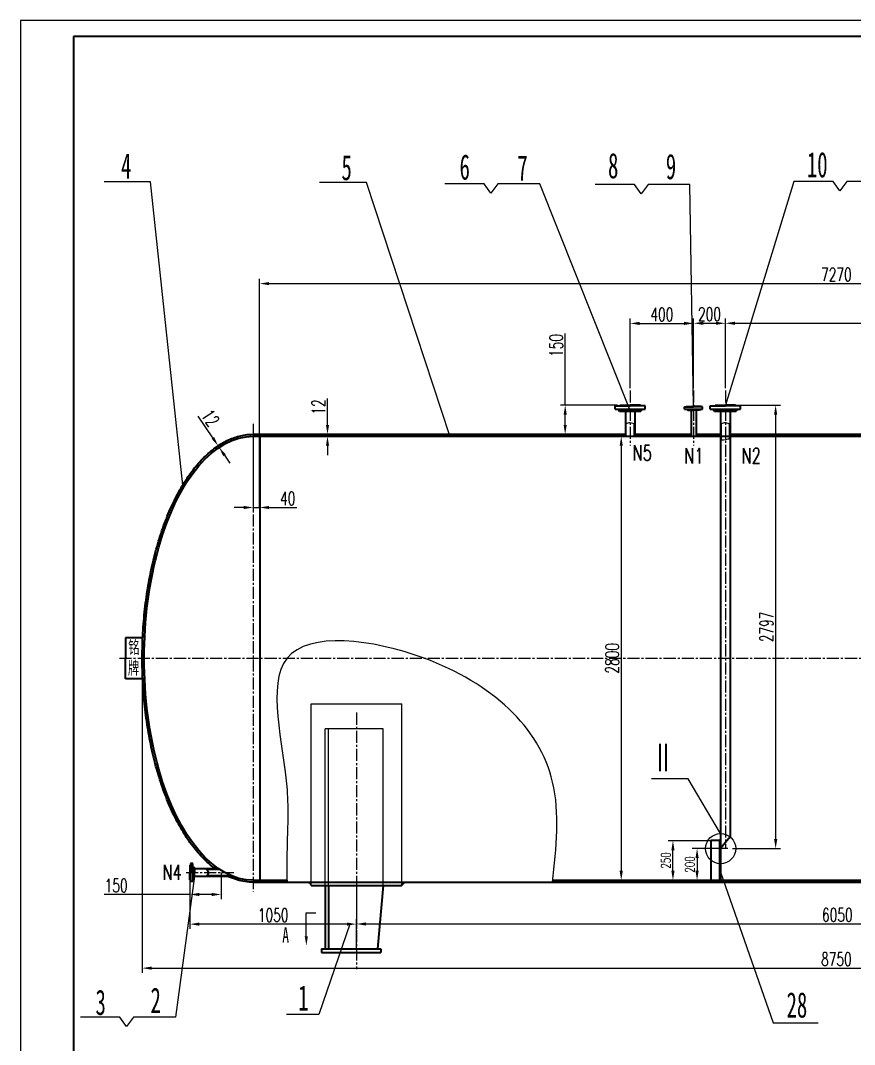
# Model space of a CAD drawing. Header units: millimetres. Extents: x 9121 to 13437, y -1900 to 755.
# Drawn here: x 9121 to 10435, y -859 to 755 of the extents above; entities that cross this region are included whole.
import ezdxf
from ezdxf.enums import TextEntityAlignment as Align

# ---------------------------------------------------------------- set-up
doc = ezdxf.new("R2010")
doc.units = ezdxf.units.MM
doc.linetypes.add('CENTER2', pattern=[28.575, 19.05, -3.175, 3.175, -3.175])
for name, color, linetype in [('CDR_TEXT', 7, 'Continuous'), ('zsx', 4, 'Continuous'), ('中心线层', 1, 'CENTER2'), ('标注层', 7, 'Continuous'), ('细线层', 7, 'Continuous')]:
    doc.layers.add(name, color=color, linetype=linetype)
doc.layers.add('标注', color=3, linetype='Continuous', lineweight=25)
doc.layers.add('粗线层', color=3, linetype='Continuous', lineweight=40)
doc.styles.add('HY', font='txt', dxfattribs={"width": 0.67, "bigfont": 'hztxt'})
doc.styles.add('HZ', font='ROMANS.shx', dxfattribs={"width": 0.6, "height": 18, "bigfont": 'hztxt.shx'})
doc.styles.get("Standard").update_dxf_attribs({"font": 'txt', "bigfont": 'gbcbig.shx'})
doc.styles.add('中文仿宋0065', font='SIMFANG.TTF', dxfattribs={"width": 0.65})
doc.dimstyles.new('ISO-25', dxfattribs={"dimscale": 6, "dimtxt": 2.5, "dimasz": 2.5, "dimexe": 1.25, "dimexo": 0.625, "dimtad": 1, "dimlfac": 4, "dimtxsty": 'Standard', "dimcen": 2.5, "dimadec": 0, "dimazin": 0, "dimtfac": 1, "dimtmove": 0, "dimatfit": 3, "dimfxl": 0, "dimarcsym": 0})
doc.dimstyles.new('副本 ISO-25', dxfattribs={"dimscale": 8, "dimtxt": 2.5, "dimasz": 2.5, "dimexe": 1.25, "dimexo": 0.625, "dimtad": 1, "dimtih": 1, "dimtoh": 1, "dimlfac": 4, "dimtxsty": 'Standard', "dimcen": 2.5, "dimadec": 0, "dimazin": 0, "dimtfac": 1, "dimtmove": 0, "dimatfit": 3, "dimfxl": 0, "dimarcsym": 0})
pattern_1 = [(45, (-12492.467916, -1614.29592), (-0.0486135912, 0.0486135912), [])]

# ---------------------------------------------------------------- blocks, each defined once
blk = doc.blocks.new('*D1')
at = {"layer": 'Defpoints', "color": 0}
for p in [(9313.1, -250.1), (11500.6, -250.1), (11500.6, -738.5)]:
    blk.add_point(p, dxfattribs=at)
at = {"layer": 'zsx', "color": 0, "lineweight": -2}
for p, q in [((9313.1, -253.8), (9313.1, -746)), ((11500.6, -253.8), (11500.6, -746)), ((9328.1, -738.5), (11485.6, -738.5))]:
    blk.add_line(p, q, dxfattribs=at)
at = {"layer": 'zsx', "color": 0}
for points in [[(9328.1, -736), (9328.1, -741), (9313.1, -738.5)], [(11485.6, -736), (11485.6, -741), (11500.6, -738.5)]]:
    blk.add_solid(points, dxfattribs=at)
at = {"layer": 'zsx', "color": 0, "insert": (10406.9, -724.3), "char_height": 21, "attachment_point": 5, "style": 'HY'}
blk.add_mtext('8750', dxfattribs=at)
blk = doc.blocks.new('*D2')
at = {"layer": 'Defpoints', "color": 0}
for p in [(9388.1, -599.4), (9650.6, -608), (9388.1, -669.1)]:
    blk.add_point(p, dxfattribs=at)
at = {"layer": 'zsx', "color": 0, "lineweight": -2}
for p, q in [((9388.1, -603.1), (9388.1, -676.6)), ((9650.6, -611.8), (9650.6, -676.6)), ((9635.6, -669.1), (9403.1, -669.1))]:
    blk.add_line(p, q, dxfattribs=at)
at = {"layer": 'zsx', "color": 0}
for points in [[(9403.1, -666.6), (9403.1, -671.6), (9388.1, -669.1)], [(9635.6, -666.6), (9635.6, -671.6), (9650.6, -669.1)]]:
    blk.add_solid(points, dxfattribs=at)
at = {"layer": 'zsx', "color": 0, "insert": (9519.4, -654.9), "char_height": 21, "attachment_point": 5, "style": 'HY'}
blk.add_mtext('1050', dxfattribs=at)
blk = doc.blocks.new('*D3')
at = {"layer": 'Defpoints', "color": 0}
for p in [(10074.4, 99.9), (10067.8, -600.1), (10074.4, -600.1)]:
    blk.add_point(p, dxfattribs=at)
at = {"layer": 'zsx', "color": 0, "lineweight": -2}
for p, q in [((10070.7, 99.9), (10060.3, 99.9)), ((10067.8, 84.9), (10067.8, -585.1)), ((10070.7, -600.1), (10060.3, -600.1))]:
    blk.add_line(p, q, dxfattribs=at)
at = {"layer": 'zsx', "color": 0}
for points in [[(10065.3, 84.9), (10070.3, 84.9), (10067.8, 99.9)], [(10065.3, -585.1), (10070.3, -585.1), (10067.8, -600.1)]]:
    blk.add_solid(points, dxfattribs=at)
at = {"layer": 'zsx', "color": 0, "insert": (10053.6, -250.1), "char_height": 21, "attachment_point": 5, "rotation": 90, "style": 'HY'}
blk.add_mtext('2800', dxfattribs=at)
blk = doc.blocks.new('*D6')
at = {"layer": 'Defpoints', "color": 0}
for p in [(10231.9, 278), (10181.9, 172), (10231.9, 172)]:
    blk.add_point(p, dxfattribs=at)
at = {"layer": 'zsx', "color": 0, "lineweight": -2}
for p, q in [((10181.9, 175.8), (10181.9, 285.5)), ((10196.9, 278), (10216.9, 278)), ((10231.9, 175.8), (10231.9, 285.5))]:
    blk.add_line(p, q, dxfattribs=at)
at = {"layer": 'zsx', "color": 0}
for points in [[(10196.9, 280.5), (10196.9, 275.5), (10181.9, 278)], [(10216.9, 280.5), (10216.9, 275.5), (10231.9, 278)]]:
    blk.add_solid(points, dxfattribs=at)
at = {"layer": 'zsx', "color": 0, "insert": (10206.9, 292.3), "char_height": 21, "attachment_point": 5, "style": 'HY'}
blk.add_mtext('200', dxfattribs=at)
blk = doc.blocks.new('*D7')
at = {"layer": 'Defpoints', "color": 0}
for p in [(10181.9, 277.8), (10081.9, 172), (10181.9, 172)]:
    blk.add_point(p, dxfattribs=at)
at = {"layer": 'zsx', "color": 0, "lineweight": -2}
for p, q in [((10081.9, 175.8), (10081.9, 285.3)), ((10096.9, 277.8), (10166.9, 277.8)), ((10181.9, 175.8), (10181.9, 285.3))]:
    blk.add_line(p, q, dxfattribs=at)
at = {"layer": 'zsx', "color": 0}
for points in [[(10096.9, 280.3), (10096.9, 275.3), (10081.9, 277.8)], [(10166.9, 280.3), (10166.9, 275.3), (10181.9, 277.8)]]:
    blk.add_solid(points, dxfattribs=at)
at = {"layer": 'zsx', "color": 0, "insert": (10131.9, 292), "char_height": 21, "attachment_point": 5, "style": 'HY'}
blk.add_mtext('400', dxfattribs=at)
blk = doc.blocks.new('*D34')
at = {"layer": 'Defpoints', "color": 0}
for p in [(9388.1, -587.7), (9437.4, -587.7), (9388.1, -622.4)]:
    blk.add_point(p, dxfattribs=at)
at = {"layer": 'zsx', "color": 0, "lineweight": -2}
for p, q in [((9388.1, -591.4), (9388.1, -629.9)), ((9437.4, -591.4), (9437.4, -629.9)), ((9388.1, -622.4), (9253, -622.4)), ((9422.4, -622.4), (9403.1, -622.4))]:
    blk.add_line(p, q, dxfattribs=at)
at = {"layer": 'zsx', "color": 0}
for points in [[(9403.1, -619.9), (9403.1, -624.9), (9388.1, -622.4)], [(9422.4, -619.9), (9422.4, -624.9), (9437.4, -622.4)]]:
    blk.add_solid(points, dxfattribs=at)
at = {"layer": 'zsx', "color": 0, "insert": (9272, -608.2), "char_height": 21, "attachment_point": 5, "style": 'HY'}
blk.add_mtext('150', dxfattribs=at)
blk = doc.blocks.new('*D42')
at = {"layer": 'Defpoints', "color": 0}
for p in [(9432.7, 84.9), (9432.7, 84.9), (9434.3, 82.4)]:
    blk.add_point(p, dxfattribs=at)
at = {"layer": 'zsx', "color": 0, "lineweight": -2}
for p, q in [((9424.3, 97.3), (9401.4, 131.6)), ((9429.6, 82.8), (9426.4, 80.7)), ((9434.3, 82.4), (9432.7, 84.9)), ((9431.2, 80.3), (9428.1, 78.2)), ((9442.7, 69.9), (9451, 57.5))]:
    blk.add_line(p, q, dxfattribs=at)
at = {"layer": 'zsx', "color": 0}
for points in [[(9426.4, 98.7), (9422.3, 95.9), (9432.7, 84.9)], [(9444.8, 71.3), (9440.6, 68.5), (9434.3, 82.4)]]:
    blk.add_solid(points, dxfattribs=at)
at = {"layer": 'zsx', "color": 0, "insert": (9420.5, 128.6), "char_height": 21, "attachment_point": 5, "rotation": 303.8215, "style": 'HY'}
blk.add_mtext('12', dxfattribs=at)
blk = doc.blocks.new('*D43')
at = {"layer": 'Defpoints', "color": 0}
for p in [(11315.6, 340.5), (9498.1, -15.8), (11315.6, -15.8)]:
    blk.add_point(p, dxfattribs=at)
at = {"layer": 'zsx', "color": 0, "lineweight": -2}
for p, q in [((9498.1, -12), (9498.1, 348)), ((9513.1, 340.5), (11300.6, 340.5)), ((11315.6, -12), (11315.6, 348))]:
    blk.add_line(p, q, dxfattribs=at)
at = {"layer": 'zsx', "color": 0}
for points in [[(9513.1, 343), (9513.1, 338), (9498.1, 340.5)], [(11300.6, 343), (11300.6, 338), (11315.6, 340.5)]]:
    blk.add_solid(points, dxfattribs=at)
at = {"layer": 'zsx', "color": 0, "insert": (10406.9, 354.8), "char_height": 21, "attachment_point": 5, "style": 'HY'}
blk.add_mtext('7270', dxfattribs=at)
blk = doc.blocks.new('*D49')
at = {"layer": 'Defpoints', "color": 0}
for p in [(10065.8, 149), (9979.5, 102.9), (10065.8, 102.9)]:
    blk.add_point(p, dxfattribs=at)
at = {"layer": 'zsx', "color": 0, "lineweight": -2}
for p, q in [((9979.5, 149), (9979.5, 262.1)), ((10062, 149), (9972, 149)), ((9979.5, 117.9), (9979.5, 134)), ((10062, 102.9), (9972, 102.9))]:
    blk.add_line(p, q, dxfattribs=at)
at = {"layer": 'zsx', "color": 0}
for points in [[(9977, 134), (9982, 134), (9979.5, 149)], [(9977, 117.9), (9982, 117.9), (9979.5, 102.9)]]:
    blk.add_solid(points, dxfattribs=at)
at = {"layer": 'zsx', "color": 0, "insert": (9965.3, 243.1), "char_height": 21, "attachment_point": 5, "rotation": 90, "style": 'HY'}
blk.add_mtext('150', dxfattribs=at)
blk = doc.blocks.new('*D50')
at = {"layer": 'Defpoints', "color": 0}
for p in [(11163.1, -668.9), (9650.6, -713.6), (11163.1, -713.6)]:
    blk.add_point(p, dxfattribs=at)
at = {"layer": 'zsx', "color": 0, "lineweight": -2}
for p, q in [((9650.6, -709.9), (9650.6, -661.4)), ((11163.1, -709.9), (11163.1, -661.4)), ((9665.6, -668.9), (11148.1, -668.9))]:
    blk.add_line(p, q, dxfattribs=at)
at = {"layer": 'zsx', "color": 0}
for points in [[(9665.6, -666.4), (9665.6, -671.4), (9650.6, -668.9)], [(11148.1, -666.4), (11148.1, -671.4), (11163.1, -668.9)]]:
    blk.add_solid(points, dxfattribs=at)
at = {"layer": 'zsx', "color": 0, "insert": (10408.3, -654.6), "char_height": 21, "attachment_point": 5, "style": 'HY'}
blk.add_mtext('6050', dxfattribs=at)
blk = doc.blocks.new('*D51')
at = {"layer": 'Defpoints', "color": 0}
for p in [(10712.7, 278), (10231.9, 172), (10712.7, 141.3)]:
    blk.add_point(p, dxfattribs=at)
at = {"layer": 'zsx', "color": 0, "lineweight": -2}
for p, q in [((10231.9, 175.8), (10231.9, 285.5)), ((10246.9, 278), (10697.7, 278)), ((10712.7, 145.1), (10712.7, 285.5))]:
    blk.add_line(p, q, dxfattribs=at)
at = {"layer": 'zsx', "color": 0}
for points in [[(10246.9, 280.5), (10246.9, 275.5), (10231.9, 278)], [(10697.7, 280.5), (10697.7, 275.5), (10712.7, 278)]]:
    blk.add_solid(points, dxfattribs=at)
at = {"layer": 'zsx', "color": 0, "insert": (10472.3, 292.3), "char_height": 21, "attachment_point": 5, "style": 'HY'}
blk.add_mtext('1925', dxfattribs=at)
blk = doc.blocks.new('*D55')
at = {"layer": 'Defpoints', "color": 0}
for p in [(9488.1, 102.9), (9498.1, 102.9), (9498.1, -12.4)]:
    blk.add_point(p, dxfattribs=at)
at = {"layer": 'zsx', "color": 0, "lineweight": -2}
for p, q in [((9488.1, 99.2), (9488.1, -19.9)), ((9498.1, 99.2), (9498.1, -19.9)), ((9473.1, -12.4), (9458.1, -12.4)), ((9488.1, -12.4), (9498.1, -12.4)), ((9513.1, -12.4), (9556.7, -12.4))]:
    blk.add_line(p, q, dxfattribs=at)
at = {"layer": 'zsx', "color": 0}
for points in [[(9473.1, -9.9), (9473.1, -14.9), (9488.1, -12.4)], [(9513.1, -9.9), (9513.1, -14.9), (9498.1, -12.4)]]:
    blk.add_solid(points, dxfattribs=at)
at = {"layer": 'zsx', "color": 0, "insert": (9542.4, 1.9), "char_height": 21, "attachment_point": 5, "style": 'HY'}
blk.add_mtext('40', dxfattribs=at)
blk = doc.blocks.new('*D58')
at = {"layer": 'Defpoints', "color": 0}
for p in [(10239.4, -550.1), (10187.3, -600.1), (10239.4, -600.1)]:
    blk.add_point(p, dxfattribs=at)
at = {"layer": '细线层', "color": 0, "lineweight": -2}
for p, q in [((10235.6, -550.1), (10179.8, -550.1)), ((10187.3, -565.1), (10187.3, -585.1)), ((10235.6, -600.1), (10179.8, -600.1))]:
    blk.add_line(p, q, dxfattribs=at)
at = {"layer": '细线层', "color": 0}
for points in [[(10184.8, -565.1), (10189.8, -565.1), (10187.3, -550.1)], [(10184.8, -585.1), (10189.8, -585.1), (10187.3, -600.1)]]:
    blk.add_solid(points, dxfattribs=at)
at = {"layer": '细线层', "color": 0, "insert": (10176, -575.1), "char_height": 15, "attachment_point": 5, "rotation": 90, "style": 'HY'}
blk.add_mtext('200', dxfattribs=at)
blk = doc.blocks.new('*D59')
at = {"layer": 'Defpoints', "color": 0}
for p in [(10248, 149), (10239.4, -550.1), (10311.1, -550.1)]:
    blk.add_point(p, dxfattribs=at)
at = {"layer": 'zsx', "color": 0, "lineweight": -2}
for p, q in [((10251.7, 149), (10318.6, 149)), ((10311.1, 134), (10311.1, -535.1)), ((10243.1, -550.1), (10318.6, -550.1))]:
    blk.add_line(p, q, dxfattribs=at)
at = {"layer": 'zsx', "color": 0}
for points in [[(10308.6, 134), (10313.6, 134), (10311.1, 149)], [(10308.6, -535.1), (10313.6, -535.1), (10311.1, -550.1)]]:
    blk.add_solid(points, dxfattribs=at)
at = {"layer": 'zsx', "color": 0, "insert": (10296.8, -200.5), "char_height": 21, "attachment_point": 5, "rotation": 90, "style": 'HY'}
blk.add_mtext('2797', dxfattribs=at)
blk = doc.blocks.new('*D60')
at = {"layer": 'Defpoints', "color": 0}
for p in [(10149.3, -537.6), (10222.4, -537.6), (10222.4, -600.1)]:
    blk.add_point(p, dxfattribs=at)
at = {"layer": '细线层', "color": 0, "lineweight": -2}
for p, q in [((10218.6, -537.6), (10141.8, -537.6)), ((10149.3, -585.1), (10149.3, -552.6)), ((10218.6, -600.1), (10141.8, -600.1))]:
    blk.add_line(p, q, dxfattribs=at)
at = {"layer": '细线层', "color": 0}
for points in [[(10146.8, -552.6), (10151.8, -552.6), (10149.3, -537.6)], [(10146.8, -585.1), (10151.8, -585.1), (10149.3, -600.1)]]:
    blk.add_solid(points, dxfattribs=at)
at = {"layer": '细线层', "color": 0, "insert": (10138, -568.8), "char_height": 15, "attachment_point": 5, "rotation": 90, "style": 'HY'}
blk.add_mtext('250', dxfattribs=at)
blk = doc.blocks.new('*D80')
at = {"layer": 'Defpoints', "color": 0}
for p in [(9605, 102.9), (9605, 102.9), (9605, 99.9)]:
    blk.add_point(p, dxfattribs=at)
at = {"layer": 'zsx', "color": 0, "lineweight": -2}
for p, q in [((9605, 117.9), (9605, 159.2)), ((9601.2, 102.9), (9597.5, 102.9)), ((9601.2, 99.9), (9597.5, 99.9)), ((9605, 99.9), (9605, 102.9)), ((9605, 84.9), (9605, 69.9))]:
    blk.add_line(p, q, dxfattribs=at)
at = {"layer": 'zsx', "color": 0}
for points in [[(9602.5, 117.9), (9607.5, 117.9), (9605, 102.9)], [(9602.5, 84.9), (9607.5, 84.9), (9605, 99.9)]]:
    blk.add_solid(points, dxfattribs=at)
at = {"layer": 'zsx', "color": 0, "insert": (9590.7, 146.1), "char_height": 21, "attachment_point": 5, "rotation": 90, "style": 'HY'}
blk.add_mtext('12', dxfattribs=at)
blk = doc.blocks.new('*D81')
at = {"layer": 'Defpoints', "color": 0}
for p in [(10825.4, 82.9), (10755.8, -524.2), (9960.1, -600.1), (11325.6, -600.1), (10567.2, -637.9)]:
    blk.add_point(p, dxfattribs=at)
at = {"layer": '标注层', "color": 0, "lineweight": -2}
for start, end in [(41.0838, 64.2807), (6.0093, 29.6125)]:
    blk.add_arc((10580.7, -600.1), 190.8, start, end, dxfattribs=at)
at = {"layer": '标注层', "color": 0}
for points in [[(10662.2, -431.3), (10664.8, -425.1), (10645.1, -420.5)], [(10773.8, -579.9), (10767.1, -580.3), (10771.5, -600.1)]]:
    blk.add_solid(points, dxfattribs=at)
at = {"layer": '标注层', "color": 0, "insert": (10736.7, -490.2), "char_height": 20, "attachment_point": 5}
blk.add_mtext('70°', dxfattribs=at)

msp = doc.modelspace()

# ---------------------------------------------------------------- hatches: boundary and pattern name
h = msp.add_hatch()
h.set_pattern_fill('ANSI31', color=4, scale=0.55, style=0)
h.set_pattern_definition(pattern_1)
h.paths.add_polyline_path([(9579.1348, -603.6102), (9575.1861, -603.6102), (9579.1348, -608.0102)])
h = msp.add_hatch()
h.set_pattern_fill('ANSI31', color=4, scale=0.55, style=0)
h.set_pattern_definition(pattern_1)
h.paths.add_polyline_path([(9726.8028, -603.6102), (9722.1348, -603.6102), (9722.1348, -608.0102)])
at = {"layer": '细线层'}
h = msp.add_hatch(dxfattribs=at)
h.set_pattern_fill('ANSI37', color=256, scale=0.1, style=0)
h.paths.add_polyline_path([(10224.3848, -535.262), (10222.3848, -537.5592), (10224.3848, -537.5592)])

# ---------------------------------------------------------------- linework, layer by layer
at = {"color": 1, "ltscale": 2}
msp.add_line((9579.1348, -608.0102), (9579.1348, -603.6102), dxfattribs=at)
at = {"color": 1}
msp.add_line((9722.1348, -608.0102), (9726.8028, -603.6102), dxfattribs=at)
at = {"layer": 'zsx', "color": 0}
for p, q in [((9326.2145, 500.7182), (9253.2795, 500.7182)), ((9376.8205, 22.6602), (9326.2145, 500.7182)), ((9666.5097, 499.7514), (9592.2072, 499.7514)), ((9797.7627, 100.7218), (9666.5097, 499.7514)), ((10081.8848, 140.394), (9939.4472, 497.9858))]:
    msp.add_line(p, q, dxfattribs=at)
at = {"layer": '中心线层'}
for p, q in [((10081.8848, 172.0414), (10081.8848, 85.4794)), ((10181.8848, 172.0414), (10181.8848, 85.4794)), ((10231.8848, 172.0414), (10231.8848, -550.0592)), ((9488.1348, 119.6027), (9488.1348, -617.4896)), ((9650.6348, -335.7685), (9650.6348, -739.9978)), ((9382.0825, -587.6708), (9457.2478, -587.6708)), ((9437.4414, -587.6708), (9437.4414, -598.0089))]:
    msp.add_line(p, q, dxfattribs=at)
at = {"layer": '中心线层', "color": 1}
msp.add_line((9277.3423, -250.0592), (11517.1109, -250.0592), dxfattribs=at)
at = {"layer": '标注'}
for p, q in [((10171.1802, 142.4389), (10172.785, 140.6825)), ((10172.785, 140.6825), (10181.8848, 140.6825)), ((10190.9847, 140.6825), (10181.8848, 140.6825)), ((10192.5895, 142.4389), (10190.9847, 140.6825))]:
    msp.add_line(p, q, dxfattribs=at)
at = {"layer": '标注层'}
for p, q in [((10339.7672, 501.4878), (10231.8848, 148.9726)), ((10401.6347, 501.4878), (10339.7672, 501.4878)), ((10412.2438, 486.7946), (10401.6347, 501.4878)), ((10423.2689, 501.7131), (10412.2438, 486.7946)), ((10489.2119, 501.7131), (10423.2689, 501.7131)), ((9851.87, 497.7606), (9790.0025, 497.7606)), ((9862.4791, 483.0674), (9851.87, 497.7606)), ((9873.5042, 497.9858), (9862.4791, 483.0674)), ((9939.4472, 497.9858), (9873.5042, 497.9858)), ((10088.5712, 496.6697), (10026.7037, 496.6697)), ((10099.1803, 481.9765), (10088.5712, 496.6697)), ((10110.2054, 496.895), (10099.1803, 481.9765)), ((10176.1484, 496.895), (10110.2054, 496.895)), ((10181.8848, 147.9776), (10176.1484, 496.895)), ((9579.1348, -322.1321), (9722.1348, -322.1321)), ((9395.2475, -593.6708), (9365.3676, -815.8003)), ((9277.7905, -816.0256), (9215.923, -816.0256)), ((9288.3996, -830.7188), (9277.7905, -816.0256)), ((9299.4247, -815.8003), (9288.3996, -830.7188)), ((9365.3676, -815.8003), (9299.4247, -815.8003))]:
    msp.add_line(p, q, dxfattribs=at)
at = {"layer": '粗线层'}
for p, q in [((13412.1041, 730.1414), (9204.6599, 730.1414)), ((9204.6599, 730.1414), (9204.6599, -1874.6261)), ((10058.1307, 147.9776), (10081.8848, 147.9776)), ((10058.1307, 142.5355), (10058.1307, 147.9776)), ((10065.7743, 147.9776), (10065.7743, 148.9726)), ((10065.7743, 148.9726), (10081.8848, 148.9726)), ((10097.9954, 148.9726), (10081.8848, 148.9726)), ((10105.639, 147.9776), (10081.8848, 147.9776)), ((10097.9954, 147.9776), (10097.9954, 148.9726)), ((10105.639, 142.5355), (10105.639, 147.9776)), ((10167.6834, 142.4389), (10167.6834, 146.432)), ((10167.6834, 146.432), (10181.8848, 146.432)), ((10170.2034, 146.4511), (10170.2034, 146.7847)), ((10170.2034, 146.7847), (10181.8848, 146.7847)), ((10193.5662, 146.7847), (10181.8848, 146.7847)), ((10196.0862, 146.432), (10181.8848, 146.432)), ((10193.5662, 146.4511), (10193.5662, 146.7847)), ((10196.0862, 142.4389), (10196.0862, 146.432)), ((10208.1307, 147.9776), (10231.8848, 147.9776)), ((10208.1307, 142.5355), (10208.1307, 147.9776)), ((10215.7743, 147.9776), (10215.7743, 148.9726)), ((10215.7743, 148.9726), (10231.8848, 148.9726)), ((10247.9954, 148.9726), (10231.8848, 148.9726)), ((10255.639, 147.9776), (10231.8848, 147.9776)), ((10247.9954, 147.9776), (10247.9954, 148.9726)), ((10255.639, 142.5355), (10255.639, 147.9776)), ((10058.1307, 142.5355), (10105.639, 142.5355)), ((10062.5039, 142.5355), (10064.8537, 139.5779)), ((10064.8537, 139.5779), (10098.916, 139.5779)), ((10074.3848, 139.5779), (10074.3848, 99.9408)), ((10089.3848, 139.5779), (10089.3848, 99.9408)), ((10101.2657, 142.5355), (10098.916, 139.5779)), ((10167.6834, 142.4389), (10196.0862, 142.4389)), ((10178.1348, 140.6825), (10178.1348, 99.9408)), ((10185.6348, 140.6825), (10185.6348, 99.9408)), ((10208.1307, 142.5355), (10255.639, 142.5355)), ((10212.5039, 142.5355), (10214.8537, 139.5779)), ((10214.8537, 139.5779), (10248.916, 139.5779)), ((10224.3848, 139.5779), (10224.3848, -600.0592)), ((10239.3848, 139.5779), (10239.3848, -531.5593)), ((10251.2657, 142.5355), (10248.916, 139.5779)), ((9488.1348, 102.9408), (10074.3848, 102.9408)), ((9488.1348, 99.9408), (10646.9138, 99.9408)), ((9498.1348, 102.9408), (9498.1348, -603.0592)), ((10089.3848, 102.9408), (10178.1348, 102.9408)), ((10185.6348, 102.9408), (10224.3848, 102.9408)), ((10239.3848, 102.9408), (10646.8915, 102.9408)), ((9313.874, -217.5778), (9286.7605, -217.5778)), ((9286.7605, -217.5778), (9286.7605, -250.0592)), ((9286.7605, -282.5407), (9286.7605, -250.0592)), ((9313.874, -282.5407), (9286.7605, -282.5407)), ((10239.3848, -531.5593), (10224.3848, -550.0592)), ((10222.3848, -537.5592), (10209.0707, -537.5592)), ((10209.0707, -537.5592), (10209.0707, -600.0592)), ((10222.3848, -537.5592), (10224.3848, -535.262)), ((10222.3848, -537.5592), (10222.3848, -600.0592)), ((10222.3848, -537.5592), (10224.3848, -537.5592)), ((9389.0761, -575.9748), (9388.1348, -575.9748)), ((9388.1348, -575.9748), (9388.1348, -587.6708)), ((9393.0044, -573.4694), (9389.0761, -573.4694)), ((9389.0761, -573.4694), (9389.0761, -587.6708)), ((9393.0044, -601.8722), (9393.0044, -573.4694)), ((9393.0044, -578.8862), (9395.2475, -580.5371)), ((9395.2475, -580.5371), (9395.2475, -587.6708)), ((9388.1348, -599.3668), (9388.1348, -587.6708)), ((9389.0761, -601.8722), (9389.0761, -587.6708)), ((9393.0044, -596.4554), (9395.2475, -594.8044)), ((9395.2475, -581.6708), (9433.1172, -581.6708)), ((9395.2475, -594.8044), (9395.2475, -587.6708)), ((9395.2475, -593.6708), (9455.4221, -593.6708)), ((9414.1316, -582.6708), (9434.5949, -582.6708)), ((9415.6079, -592.6708), (9452.9802, -592.6708)), ((9389.0761, -599.3668), (9388.1348, -599.3668)), ((9393.0044, -601.8722), (9389.0761, -601.8722)), ((9488.1348, -600.0592), (9541.2239, -600.0592)), ((9488.1348, -603.0592), (10905.6348, -603.0592)), ((9960.0501, -600.0592), (11325.6348, -600.0592)), ((9595.6348, -708.1102), (9595.6348, -713.6102)), ((9689.1348, -708.1102), (9689.1348, -713.6102))]:
    msp.add_line(p, q, dxfattribs=at)
at = {"layer": '粗线层', "ltscale": 2}
for p, q in [((9579.1348, -608.0102), (9722.1348, -608.0102)), ((9601.1348, -608.0102), (9601.1348, -708.1102)), ((9606.6348, -608.0102), (9606.6348, -708.1102)), ((9692.7616, -608.0102), (9683.6348, -708.1102)), ((9595.6348, -708.1102), (9689.1348, -708.1102)), ((9595.6348, -713.6102), (9689.1348, -713.6102))]:
    msp.add_line(p, q, dxfattribs=at)
at = {"layer": '粗线层', "extrusion": (0, 0, -1)}
msp.add_ellipse((9488.1348, -250.0592), major_axis=(0, -350), ratio=0.491428571, start_param=0, end_param=3.141592654, dxfattribs=at)
at = {"layer": '粗线层'}
for points, knots in [([(9427.9399, -581.6708), (9423.1661, -578.1628), (9418.4769, -574.2416), (9408.0637, -564.4431), (9402.4008, -558.3235), (9391.4575, -544.883), (9386.177, -537.5621), (9376.0547, -521.8077), (9371.213, -513.3742), (9362.0211, -495.4946), (9357.671, -486.0486), (9349.5111, -466.2564), (9345.7013, -455.9101), (9338.6654, -434.44), (9335.4392, -423.3162), (9329.6077, -400.4234), (9327.0023, -388.6544), (9322.4425, -364.6115), (9320.488, -352.3376), (9317.2529, -327.4313), (9315.9722, -314.799), (9314.0995, -289.3266), (9313.5076, -276.4866), (9313.0193, -250.7526), (9313.123, -237.8585), (9314.0248, -212.1702), (9314.8229, -199.3761), (9317.1043, -174.0407), (9318.5875, -161.4995), (9322.2218, -136.8196), (9324.3727, -124.681), (9329.3174, -100.9511), (9332.1111, -89.3599), (9338.3089, -66.863), (9341.713, -55.9573), (9349.0926, -34.9609), (9353.068, -24.8704), (9361.5453, -5.624), (9366.0471, 3.5317), (9375.5271, 20.7996), (9380.5052, 28.9118), (9390.8836, 43.9959), (9396.284, 50.9678), (9407.4497, 63.6863), (9413.2151, 69.4329), (9425.0504, 79.6268), (9431.1205, 84.074), (9443.499, 91.6044), (9449.8077, 94.6874), (9462.5862, 99.435), (9469.056, 101.0992), (9479.7421, 102.6388), (9483.9385, 102.9408), (9488.1348, 102.9408)], [0.346537156, 0.346537156, 0.346537156, 0.346537156, 0.433131382, 0.433131382, 0.543038785, 0.543038785, 0.652946188, 0.652946188, 0.762853591, 0.762853591, 0.872760994, 0.872760994, 0.982668397, 0.982668397, 1.0925758, 1.0925758, 1.202483203, 1.202483203, 1.312390606, 1.312390606, 1.422298009, 1.422298009, 1.532205412, 1.532205412, 1.642112815, 1.642112815, 1.752020218, 1.752020218, 1.86192762, 1.86192762, 1.971835023, 1.971835023, 2.081742426, 2.081742426, 2.191649829, 2.191649829, 2.301557232, 2.301557232, 2.411464635, 2.411464635, 2.521372038, 2.521372038, 2.631279441, 2.631279441, 2.741186844, 2.741186844, 2.851094247, 2.851094247, 2.96100165, 2.96100165, 3.070909053, 3.070909053, 3.141592654, 3.141592654, 3.141592654, 3.141592654]), ([(9488.1348, -603.0592), (9483.9134, -603.0592), (9479.6921, -602.7536), (9471.2773, -601.534), (9467.084, -600.6201), (9458.7515, -598.1924), (9454.6124, -596.6787), (9449.6345, -594.4846), (9448.7589, -594.0844), (9447.8851, -593.6708)], [0, 0, 0, 0, 0.0711055255, 0.0711055255, 0.1422110509, 0.1422110509, 0.2133165764, 0.2133165764, 0.228532678, 0.228532678, 0.228532678, 0.228532678])]:
    msp.add_open_spline(points, degree=3, knots=knots, dxfattribs=at)
msp.add_spline([(9413.0291, -581.6708), (9417.2444, -587.9019), (9416.6245, -590.3183), (9415.1368, -593.6708)], degree=3, dxfattribs=at)
at = {"layer": '细线层'}
for p, q in [((13436.7165, 755.2787), (9121.2954, 755.2787)), ((9121.2954, 755.2787), (9121.2954, -1899.7635)), ((10075.6348, 99.9408), (10075.6348, 120.1674)), ((10088.1348, 99.9408), (10088.1348, 120.1674)), ((10225.6145, 94.5692), (10225.6369, 120.1733)), ((10238.1348, 95.8908), (10238.1348, 120.1674)), ((9579.1348, -603.6102), (9579.1348, -322.1321)), ((9722.1348, -608.0102), (9722.1348, -322.1321)), ((9601.1348, -608.0102), (9601.1348, -361.3824)), ((9692.7616, -361.3824), (9601.1348, -361.3824)), ((9606.6348, -608.0102), (9606.6348, -361.3824)), ((9692.7616, -608.0102), (9692.7616, -361.3824)), ((10173.0699, -440.1464), (10115.5172, -440.1464)), ((10224.3848, -526.2423), (10173.0699, -440.1464)), ((10224.3848, -587.4746), (10307.0634, -824.6014)), ((9640.6348, -667.4595), (9591.4074, -811.4116)), ((9591.4074, -811.4116), (9540.2424, -811.4116)), ((10307.0634, -824.6014), (10378.0879, -824.6014))]:
    msp.add_line(p, q, dxfattribs=at)
msp.add_lwpolyline([(9571.6094, -688.1701), (9571.379, -651.1864), (9586.379, -651.1864)], dxfattribs=at)
msp.add_circle((10224.3848, -550.0592), 23.8169, dxfattribs=at)
for points, knots in [([(10074.3848, 119.9887), (10074.8, 120.062), (10077.2668, 120.422), (10081.1319, 122.3191), (10085.2906, 120.1746), (10087.7914, 120.1674), (10088.9682, 120.1664), (10089.3848, 120.1662)], [17.353188847, 17.353188847, 17.353188847, 17.353188847, 22.432095124, 47.432095124, 63.311233178, 72.432095124, 77.431589082, 77.431589082, 77.431589082, 77.431589082]), ([(10224.3848, 119.9887), (10224.8, 120.062), (10227.2668, 120.422), (10231.1319, 122.3191), (10235.2906, 120.1746), (10237.7914, 120.1674), (10238.9682, 120.1664), (10239.3848, 120.1662)], [17.353188847, 17.353188847, 17.353188847, 17.353188847, 22.432095124, 47.432095124, 63.311233178, 72.432095124, 77.431589082, 77.431589082, 77.431589082, 77.431589082]), ([(10224.3848, 95.7194), (10225.5629, 92.854), (10233.18, 95.5479), (10238.4851, 95.9297), (10239.3848, 95.9497)], [4.221332369, 4.221332369, 4.221332369, 4.221332369, 16.351813096, 18.991052394, 18.991052394, 18.991052394, 18.991052394])]:
    msp.add_open_spline(points, degree=3, knots=knots, dxfattribs=at)
msp.add_spline([(9959.7328, -603.0592), (9959.7328, -445.2871), (9757.1548, -250.0592), (9541.2494, -250.0592), (9541.2494, -457.2769), (9541.2494, -550.0592), (9541.2494, -603.0592)], degree=3, dxfattribs=at)
msp.add_solid([(9574.1093, -688.1545), (9571.7028, -703.1698), (9569.1094, -688.1856)], dxfattribs=at)

# ---------------------------------------------------------------- texts
at = {"layer": 'CDR_TEXT', "style": 'HZ', "width": 0.7}
for s, p in [('N5', (10100.9395, 61.7622)), ('N1', (10182.4292, 57.1166)), ('N2', (10272.5781, 57.1166)), ('N4', (9360.4169, -599.4385))]:
    msp.add_text(s, height=24, dxfattribs=at).set_placement(p, align=Align.CENTER)
at = {"layer": 'zsx', "color": 0, "char_height": 40, "attachment_point": 1, "style": 'HZ'}
for s, insert in [('{\\fFangSong_GB2312|b0|i0|c134|p49;4}', (9279.6291, 545.9911)), ('{\\fFangSong_GB2312|b0|i0|c134|p49;5}', (9627.0313, 543.5811)), ('{\\fFangSong_GB2312|b0|i0|c134|p49;6}', (9813.0852, 544.3398)), ('{\\fFangSong_GB2312|b0|i0|c134|p49;7}', (9904.1406, 542.9242)), ('{\\fFangSong_GB2312|b0|i0|c134|p49;8}', (10047.0118, 546.502)), ('{\\fFangSong_GB2312|b0|i0|c134|p49;9}', (10138.0671, 545.0864)), ('{\\fFangSong_GB2312|b0|i0|c134|p49;10}', (10360.2797, 547.9815)), ('{\\fFangSong_GB2312|b0|i0|c134|p49;3}', (9239.4643, -772.3366)), ('{\\fFangSong_GB2312|b0|i0|c134|p49;2}', (9326.1398, -769.1529)), ('{\\fFangSong_GB2312|b0|i0|c134|p49;1}', (9558.7808, -765.3253)), ('{\\fFangSong_GB2312|b0|i0|c134|p49;28}', (10328.296, -776.3949))]:
    msp.add_mtext(s, dxfattribs=dict(at, insert=insert))
at = {"layer": '粗线层', "char_height": 20, "attachment_point": 1, "style": '中文仿宋0065'}
for s, insert, width in [('铭', (9291.0251, -222.6415), 26.374356), ('牌', (9290.5635, -255.1972), 25.534032)]:
    msp.add_mtext(s, dxfattribs=dict(at, insert=insert, width=width))
at = {"layer": '细线层', "attachment_point": 1}
for s, insert, char_height, width, style in [('Ⅱ', (10116.8307, -383.266), 50, 35.70242, 'HY'), ('A', (9533.744, -674.2817), 24, 29.804827, '中文仿宋0065')]:
    msp.add_mtext(s, dxfattribs=dict(at, insert=insert, char_height=char_height, width=width, style=style))

# ---------------------------------------------------------------- dimensions: what is measured, and where the dimension line sits
at = {"layer": 'zsx', "color": 0}
for base, p1, p2, picture, middle in [((11315.6348, 340.5221), (9498.1348, -15.7898), (11315.6348, -15.7898), '*D43', (10406.8848, 340.5221)), ((10231.8848, 278.0233), (10181.8848, 172.0414), (10231.8848, 172.0414), '*D6', (10206.8848, 278.0233)), ((11500.6348, -738.5102), (9313.1349, -250.0592), (11500.6348, -250.063), '*D1', (10406.8848, -738.5102)), ((11163.1348, -668.8962), (9650.6348, -713.6102), (11163.1348, -713.6102), '*D50', (10408.2645, -668.8962))]:
    dim = msp.add_linear_dim(base=base, p1=p1, p2=p2, dimstyle='ISO-25', override={"dimtxt": 3.5, "dimtxsty": 'HY'}, dxfattribs=at)
    dim.commit()
    dim.dimension.update_dxf_attribs({"geometry": picture, "text_midpoint": middle, "dimtype": 160})
for base, p1, p2, picture, middle in [((10181.8848, 277.7516), (10081.8848, 172.0414), (10181.8848, 172.0414), '*D7', (10131.8848, 292.0016)), ((9498.1348, -12.3677), (9488.1348, 102.9408), (9498.1348, 102.9408), '*D55', (9542.4373, 1.8823)), ((9388.1348, -669.1262), (9650.6348, -608.0102), (9388.1348, -599.3668), '*D2', (9519.3848, -654.8762))]:
    dim = msp.add_linear_dim(base=base, p1=p1, p2=p2, dimstyle='ISO-25', override={"dimtxt": 3.5, "dimtxsty": 'HY'}, dxfattribs=at)
    dim.commit()
    dim.dimension.update_dxf_attribs({"geometry": picture, "text_midpoint": middle})
dim = msp.add_linear_dim(base=(10712.7455, 278.0233), p1=(10231.8848, 172.0414), p2=(10712.7455, 141.3189), text='1925', dimstyle='ISO-25', override={"dimtxt": 3.5, "dimtxsty": 'HY'}, dxfattribs=at)
dim.commit()
dim.dimension.update_dxf_attribs({"geometry": '*D51', "text_midpoint": (10472.3151, 292.2733)})
dim = msp.add_linear_dim(base=(9979.5333, 102.9408), p1=(10065.7743, 148.9726), p2=(10065.7743, 102.9408), angle=90, text='150', dimstyle='ISO-25', override={"dimtxt": 3.5, "dimtxsty": 'HY'}, dxfattribs=at)
dim.commit()
dim.dimension.update_dxf_attribs({"geometry": '*D49', "text_midpoint": (9979.5333, 243.1392), "dimtype": 160})
for p1, p2, picture, middle in [((9604.9707, 99.9408), (9604.9707, 102.9408), '*D80', (9590.7207, 146.0708)), ((9434.3459, 82.3859), (9432.6761, 84.8782), '*D42', (9420.5082, 128.6412))]:
    dim = msp.add_aligned_dim(p1=p1, p2=p2, distance=0, dimstyle='ISO-25', override={"dimtxt": 3.5, "dimtxsty": 'HY'}, dxfattribs=at)
    dim.commit()
    dim.dimension.update_dxf_attribs({"geometry": picture, "text_midpoint": middle})
dim = msp.add_linear_dim(base=(10311.0571, -550.0592), p1=(10247.9954, 148.9726), p2=(10239.3848, -550.0592), angle=90, text='2797', dimstyle='ISO-25', override={"dimtxt": 3.5, "dimtxsty": 'HY'}, dxfattribs=at)
dim.commit()
dim.dimension.update_dxf_attribs({"geometry": '*D59', "text_midpoint": (10296.8071, -200.5433)})
dim = msp.add_linear_dim(base=(10067.8382, -600.0592), p1=(10074.403, 99.9408), p2=(10074.403, -600.0592), angle=90, dimstyle='ISO-25', override={"dimtxt": 3.5, "dimtxsty": 'HY'}, dxfattribs=at)
dim.commit()
dim.dimension.update_dxf_attribs({"geometry": '*D3', "text_midpoint": (10053.5882, -250.0592)})
dim = msp.add_linear_dim(base=(9388.1348, -622.4196), p1=(9437.4414, -587.6708), p2=(9388.1348, -587.6708), text='150', dimstyle='ISO-25', override={"dimtxt": 3.5, "dimtxsty": 'HY'}, dxfattribs=at)
dim.commit()
dim.dimension.update_dxf_attribs({"geometry": '*D34', "text_midpoint": (9272.0352, -622.4196), "dimtype": 160})
at = {"layer": '标注层'}
dim = msp.add_angular_dim_2l(base=(10755.7813, -524.2002), line1=((9960.0501, -600.0592), (11325.6348, -600.0592)), line2=((10825.3873, 82.8562), (10567.1696, -637.9185)), dimstyle='副本 ISO-25', dxfattribs=at)
dim.commit()
dim.dimension.update_dxf_attribs({"geometry": '*D81', "text_midpoint": (10736.7323, -490.2379)})
at = {"layer": '细线层'}
dim = msp.add_linear_dim(base=(10149.2661, -537.5592), p1=(10222.3848, -600.0592), p2=(10222.3848, -537.5592), angle=90, dimstyle='ISO-25', override={"dimtxsty": 'HY'}, dxfattribs=at)
dim.commit()
dim.dimension.update_dxf_attribs({"geometry": '*D60', "text_midpoint": (10138.0161, -568.8092)})
dim = msp.add_linear_dim(base=(10187.2864, -600.0592), p1=(10239.3848, -550.0592), p2=(10239.3848, -600.0592), angle=90, dimstyle='ISO-25', override={"dimtxsty": 'HY'}, dxfattribs=at)
dim.commit()
dim.dimension.update_dxf_attribs({"geometry": '*D58', "text_midpoint": (10187.2864, -575.0592), "dimtype": 160})

doc.saveas('drawing.dxf')
